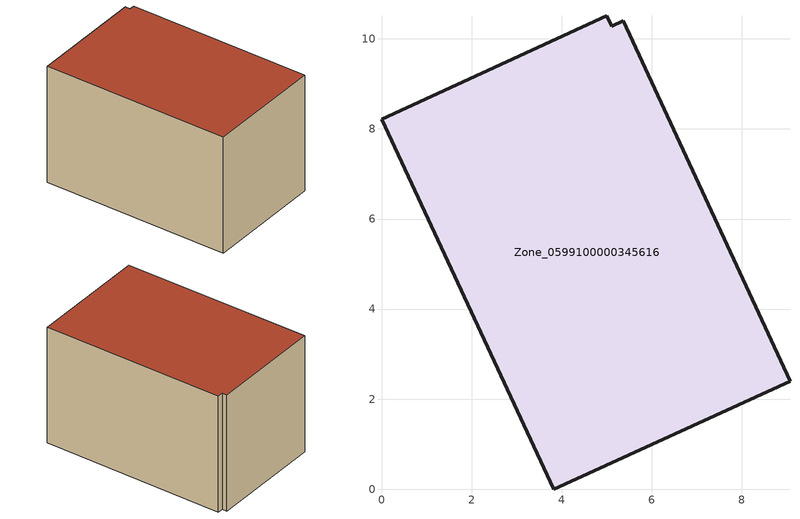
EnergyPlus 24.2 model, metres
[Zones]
Zone_0599100000345616
 floor ground (C_G): 5.36,10.4 9.07,2.4 3.83,0 0,8.22 5.01,10.51 5.11,10.28 z0
 wall outside (C_F): 3.83,0 9.07,2.4 5.36,10.4 5.11,10.28 5.01,10.51 0,8.22 3.83,0 z0:5.81
 roof outside (C_R): 9.07,2.4 5.36,10.4 5.11,10.28 5.01,10.51 0,8.22 3.83,0 z5.81
[BUILDING]
Pand.0599100000345616: North Axis=0; Terrain=City; Loads Convergence Tolerance Value=0.04; Temperature Convergence Tolerance Value=0.4; Solar Distribution=FullExterior; Maximum Number of Warmup Days=25; Minimum Number of Warmup Days=1
[Site:Location]
Rotterdam.The.Hague.AP_ZH_NLD Design_Conditions: Latitude=51.96; Longitude=4.45; Time Zone=1; Elevation=-4.5
[SITE:GROUNDTEMPERATURE:BUILDINGSURFACE]
18, 18, 18, 18, 18, 18, 18, 18, 18, 18, 18, 18
[MATERIAL] Thermal Absorptance=0.9; Solar Absorptance=0.7; Visible Absorptance=0.7
Name | Roughness | Thickness | Conductivity | Density | Specific Heat
G.TI.1992-2005 | MediumSmooth | 0.15 | 0.06 | 540 | 1210
F.TI.1992-2005 | Rough | 0.3 | 0.12 | 1920 | 840
R.TI.1992-2005 | MediumRough | 0.2 | 0.08 | 1500 | 1000
[CONSTRUCTION]
C_G: G.TI.1992-2005
C_F: F.TI.1992-2005
C_R: R.TI.1992-2005
[ZONE]
Zone_0599100000345616: Type=1; Multiplier=1; Ceiling Height=Autocalculate; Volume=Autocalculate; Floor Area=autocalculate; Part of Total Floor Area=Yes
[ZONEINFILTRATION:DESIGNFLOWRATE]
Infil_Zone_0599100000345616: Zone or ZoneList or Space or SpaceList=Zone_0599100000345616; Schedule=AlwaysOn; Design Flow Rate Calculation Method=Flow/Area; Flow Rate per Floor Area=0.0015; Constant Term Coefficient=1; Temperature Term Coefficient=0; Velocity Term Coefficient=0; Velocity Squared Term Coefficient=0
[HVACTEMPLATE:ZONE:IDEALLOADSAIRSYSTEM]
Zone_0599100000345616: Maximum Heating Supply Air Temperature=50; Minimum Cooling Supply Air Temperature=13; Maximum Heating Supply Air Humidity Ratio=0.0156; Minimum Cooling Supply Air Humidity Ratio=0.0077; Heating Limit=NoLimit; Cooling Limit=NoLimit; Dehumidification Control Type=ConstantSensibleHeatRatio; Cooling Sensible Heat Ratio=0.7; Dehumidification Setpoint=60; Humidification Control Type=None; Humidification Setpoint=30; Outdoor Air Method=None; Outdoor Air Flow Rate per Person=0.00944; Outdoor Air Flow Rate per Zone Floor Area=0; Outdoor Air Flow Rate per Zone=0; Demand Controlled Ventilation Type=None; Outdoor Air Economizer Type=NoEconomizer; Heat Recovery Type=None; Sensible Heat Recovery Effectiveness=0.7; Latent Heat Recovery Effectiveness=0.65
[ZONECONTROL:THERMOSTAT]
ThermostatControl_Zone_0599100000345616: Zone or ZoneList=Zone_0599100000345616; Control Type Schedule=DualSetpointControlType; Control 1=Thermostat_Zone_0599100000345616; Temperature Difference Between Cutout And Setpoint=0
[THERMOSTATSETPOINT:DUALSETPOINT]
Thermostat_Zone_0599100000345616: Heating Setpoint Temperature Schedule=HeatingSetpoint_Zone_0599100000345616; Cooling Setpoint Temperature Schedule=CoolingSetpoint_Zone_0599100000345616
[SCHEDULE:COMPACT]
HeatingSetpoint_Zone_0599100000345616: Through: 12/31, For: AllDays, Until: 24:00, 21
CoolingSetpoint_Zone_0599100000345616: Through: 12/31, For: AllDays, Until: 24:00, 24
DualSetpointControlType: Through: 12/31, For: AllDays, Until: 24:00, 4
AlwaysOn: Through: 12/31, For: AllDays, Until: 24:00, 1
